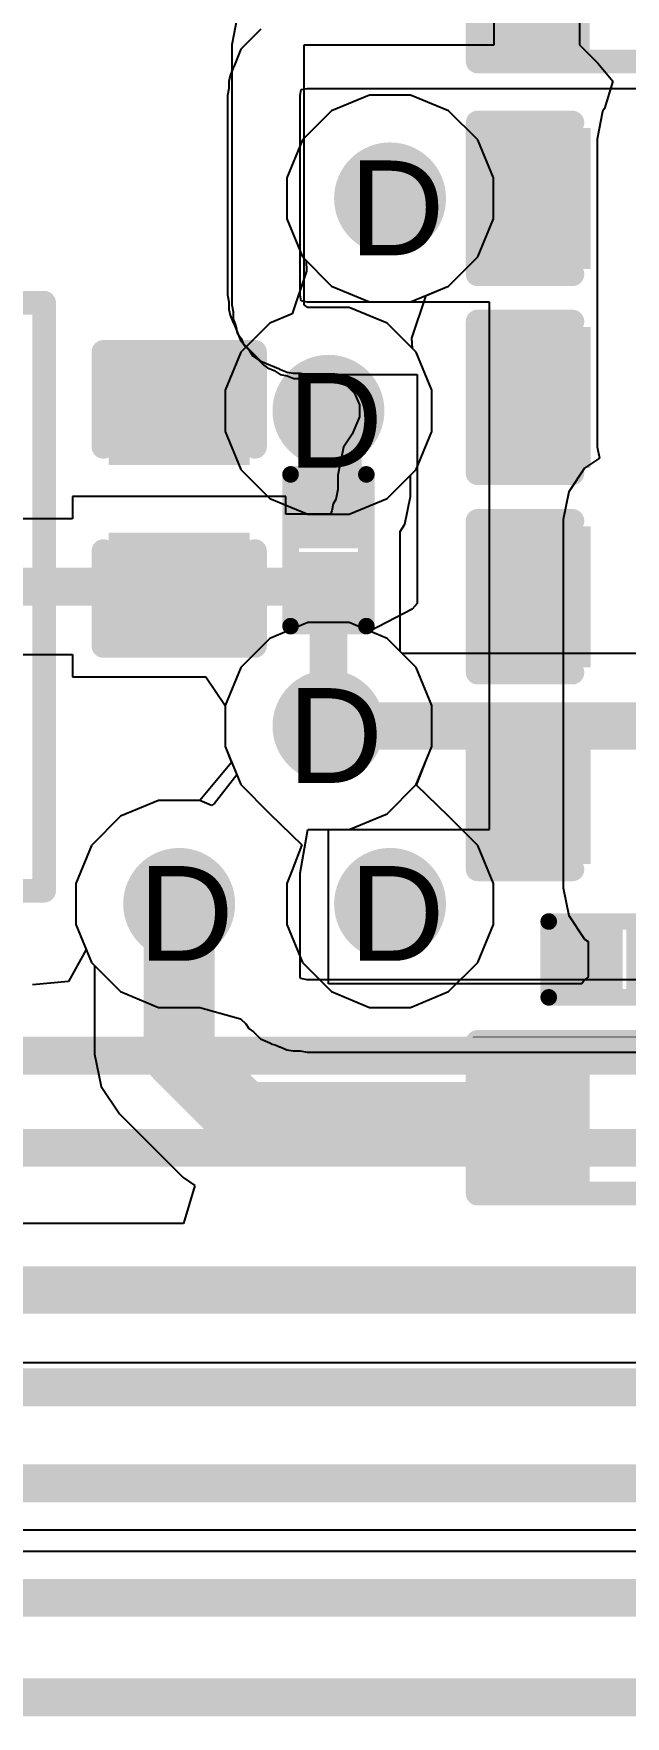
# Model space of a CAD drawing. Header units: inches. Extents: x -11 to 5428, y 0 to 5423.
# Drawn here: x 130.55 to 133.72, y 42.28 to 51.3 of the extents above; entities that cross this region are included whole.
import ezdxf

# ---------------------------------------------------------------- set-up
doc = ezdxf.new("R2010")
doc.units = ezdxf.units.IN
for name, color, linetype in [('Bottom Layer', 5, 'Continuous'), ('Drill Drawing', 1, 'Continuous'), ('GND', 16, 'Continuous'), ('PWR', 76, 'Continuous'), ('Top Layer', 1, 'Continuous'), ('Top Overlay', 2, 'Continuous'), ('Top Paste', 8, 'Continuous'), ('Top Solder', 216, 'Continuous'), ('Via Holes', 16, 'Continuous')]:
    doc.layers.add(name, color=color, linetype=linetype)
doc.styles.add('Arial', font='', dxfattribs={"height": 0.2})
doc.styles.get('Arial').set_extended_font_data('Arial')

# ---------------------------------------------------------------- blocks, each defined once
blk = doc.blocks.new('C___0402_400')
at = {"layer": 'Top Layer'}
for points in [[(-0.6985, -0.3175), (-0.6985, 0.3175), (-0.2413, 0.3175), (-0.2413, -0.3175)], [(0.2413, -0.3175), (0.2413, 0.3175), (0.6985, 0.3175), (0.6985, -0.3175)]]:
    blk.add_hatch(color=1, dxfattribs=at).paths.add_polyline_path(points)
at = {"layer": 'Top Paste'}
for points in [[(-0.6985, -0.3175), (-0.6985, 0.3175), (-0.2413, 0.3175), (-0.2413, -0.3175)], [(0.2413, -0.3175), (0.2413, 0.3175), (0.6985, 0.3175), (0.6985, -0.3175)]]:
    blk.add_hatch(color=8, dxfattribs=at).paths.add_polyline_path(points)
at = {"layer": 'Top Solder'}
for points in [[(-0.7585, -0.3775), (-0.7585, 0.3775), (-0.1813, 0.3775), (-0.1813, -0.3775)], [(0.1813, -0.3775), (0.1813, 0.3775), (0.7585, 0.3775), (0.7585, -0.3775)]]:
    blk.add_hatch(color=216, dxfattribs=at).paths.add_polyline_path(points)
at = {"layer": 'Top Overlay'}
for points in [[(-0.7874, -0.4064, 0.127, 0.127, 0), (-0.7874, 0.4064, 0.127, 0.127, 0)], [(-0.7874, 0.4064, 0.127, 0.127, 0), (-0.2794, 0.4064, 0.127, 0.127, 0)], [(0.2794, 0.4064, 0.127, 0.127, 0), (0.7874, 0.4064, 0.127, 0.127, 0)], [(0.7874, -0.4064, 0.127, 0.127, 0), (0.7874, 0.4064, 0.127, 0.127, 0)], [(-0.7874, -0.4064, 0.127, 0.127, 0), (-0.2794, -0.4064, 0.127, 0.127, 0)], [(0.2794, -0.4064, 0.127, 0.127, 0), (0.7874, -0.4064, 0.127, 0.127, 0)]]:
    blk.add_lwpolyline(points, format="xyseb", dxfattribs=at)
for points in [[(-0.8192, 0.4064, 0.0635, 0.0635, 1), (-0.7557, 0.4064, 0.0635, 0.0635, 1)], [(-0.8192, 0.4064, 0.0635, 0.0635, 1), (-0.7557, 0.4064, 0.0635, 0.0635, 1)], [(-0.3112, 0.4064, 0.0635, 0.0635, 1), (-0.2477, 0.4064, 0.0635, 0.0635, 1)], [(0.2476, 0.4064, 0.0635, 0.0635, 1), (0.3111, 0.4064, 0.0635, 0.0635, 1)], [(0.7556, 0.4064, 0.0635, 0.0635, 1), (0.8191, 0.4064, 0.0635, 0.0635, 1)], [(0.7556, 0.4064, 0.0635, 0.0635, 1), (0.8191, 0.4064, 0.0635, 0.0635, 1)], [(-0.8192, -0.4064, 0.0635, 0.0635, 1), (-0.7557, -0.4064, 0.0635, 0.0635, 1)], [(-0.8192, -0.4064, 0.0635, 0.0635, 1), (-0.7557, -0.4064, 0.0635, 0.0635, 1)], [(-0.3112, -0.4064, 0.0635, 0.0635, 1), (-0.2477, -0.4064, 0.0635, 0.0635, 1)], [(0.2476, -0.4064, 0.0635, 0.0635, 1), (0.3111, -0.4064, 0.0635, 0.0635, 1)], [(0.7556, -0.4064, 0.0635, 0.0635, 1), (0.8191, -0.4064, 0.0635, 0.0635, 1)], [(0.7556, -0.4064, 0.0635, 0.0635, 1), (0.8191, -0.4064, 0.0635, 0.0635, 1)]]:
    blk.add_lwpolyline(points, format="xyseb", close=True, dxfattribs=at)
blk = doc.blocks.new('C___0402_401')
at = {"layer": 'Top Layer'}
for points in [[(-0.6985, -0.3175), (-0.6985, 0.3175), (-0.2413, 0.3175), (-0.2413, -0.3175)], [(0.2413, -0.3175), (0.2413, 0.3175), (0.6985, 0.3175), (0.6985, -0.3175)]]:
    blk.add_hatch(color=1, dxfattribs=at).paths.add_polyline_path(points)
at = {"layer": 'Top Paste'}
for points in [[(-0.6985, -0.3175), (-0.6985, 0.3175), (-0.2413, 0.3175), (-0.2413, -0.3175)], [(0.2413, -0.3175), (0.2413, 0.3175), (0.6985, 0.3175), (0.6985, -0.3175)]]:
    blk.add_hatch(color=8, dxfattribs=at).paths.add_polyline_path(points)
at = {"layer": 'Top Solder'}
for points in [[(-0.7585, -0.3775), (-0.7585, 0.3775), (-0.1813, 0.3775), (-0.1813, -0.3775)], [(0.1813, -0.3775), (0.1813, 0.3775), (0.7585, 0.3775), (0.7585, -0.3775)]]:
    blk.add_hatch(color=216, dxfattribs=at).paths.add_polyline_path(points)
at = {"layer": 'Top Overlay'}
for points in [[(-0.7874, -0.4064, 0.127, 0.127, 0), (-0.7874, 0.4064, 0.127, 0.127, 0)], [(-0.7874, 0.4064, 0.127, 0.127, 0), (-0.2794, 0.4064, 0.127, 0.127, 0)], [(0.2794, 0.4064, 0.127, 0.127, 0), (0.7874, 0.4064, 0.127, 0.127, 0)], [(0.7874, -0.4064, 0.127, 0.127, 0), (0.7874, 0.4064, 0.127, 0.127, 0)], [(-0.7874, -0.4064, 0.127, 0.127, 0), (-0.2794, -0.4064, 0.127, 0.127, 0)], [(0.2794, -0.4064, 0.127, 0.127, 0), (0.7874, -0.4064, 0.127, 0.127, 0)]]:
    blk.add_lwpolyline(points, format="xyseb", dxfattribs=at)
for points in [[(-0.8192, 0.4064, 0.0635, 0.0635, 1), (-0.7557, 0.4064, 0.0635, 0.0635, 1)], [(-0.8192, 0.4064, 0.0635, 0.0635, 1), (-0.7557, 0.4064, 0.0635, 0.0635, 1)], [(-0.3112, 0.4064, 0.0635, 0.0635, 1), (-0.2477, 0.4064, 0.0635, 0.0635, 1)], [(0.2476, 0.4064, 0.0635, 0.0635, 1), (0.3111, 0.4064, 0.0635, 0.0635, 1)], [(0.7556, 0.4064, 0.0635, 0.0635, 1), (0.8191, 0.4064, 0.0635, 0.0635, 1)], [(0.7556, 0.4064, 0.0635, 0.0635, 1), (0.8191, 0.4064, 0.0635, 0.0635, 1)], [(-0.8192, -0.4064, 0.0635, 0.0635, 1), (-0.7557, -0.4064, 0.0635, 0.0635, 1)], [(-0.8192, -0.4064, 0.0635, 0.0635, 1), (-0.7557, -0.4064, 0.0635, 0.0635, 1)], [(-0.3112, -0.4064, 0.0635, 0.0635, 1), (-0.2477, -0.4064, 0.0635, 0.0635, 1)], [(0.2476, -0.4064, 0.0635, 0.0635, 1), (0.3111, -0.4064, 0.0635, 0.0635, 1)], [(0.7556, -0.4064, 0.0635, 0.0635, 1), (0.8191, -0.4064, 0.0635, 0.0635, 1)], [(0.7556, -0.4064, 0.0635, 0.0635, 1), (0.8191, -0.4064, 0.0635, 0.0635, 1)]]:
    blk.add_lwpolyline(points, format="xyseb", close=True, dxfattribs=at)
blk = doc.blocks.new('C___0402_402')
at = {"layer": 'Top Layer'}
for points in [[(-0.6985, -0.3175), (-0.6985, 0.3175), (-0.2413, 0.3175), (-0.2413, -0.3175)], [(0.2413, -0.3175), (0.2413, 0.3175), (0.6985, 0.3175), (0.6985, -0.3175)]]:
    blk.add_hatch(color=1, dxfattribs=at).paths.add_polyline_path(points)
at = {"layer": 'Top Paste'}
for points in [[(-0.6985, -0.3175), (-0.6985, 0.3175), (-0.2413, 0.3175), (-0.2413, -0.3175)], [(0.2413, -0.3175), (0.2413, 0.3175), (0.6985, 0.3175), (0.6985, -0.3175)]]:
    blk.add_hatch(color=8, dxfattribs=at).paths.add_polyline_path(points)
at = {"layer": 'Top Solder'}
for points in [[(-0.7585, -0.3775), (-0.7585, 0.3775), (-0.1813, 0.3775), (-0.1813, -0.3775)], [(0.1813, -0.3775), (0.1813, 0.3775), (0.7585, 0.3775), (0.7585, -0.3775)]]:
    blk.add_hatch(color=216, dxfattribs=at).paths.add_polyline_path(points)
at = {"layer": 'Top Overlay'}
for points in [[(-0.7874, 0.4064, 0.127, 0.127, 0), (-0.2794, 0.4064, 0.127, 0.127, 0)], [(-0.7874, -0.4064, 0.127, 0.127, 0), (-0.7874, 0.4064, 0.127, 0.127, 0)], [(0.2794, 0.4064, 0.127, 0.127, 0), (0.7874, 0.4064, 0.127, 0.127, 0)], [(0.7874, -0.4064, 0.127, 0.127, 0), (0.7874, 0.4064, 0.127, 0.127, 0)], [(-0.7874, -0.4064, 0.127, 0.127, 0), (-0.2794, -0.4064, 0.127, 0.127, 0)], [(0.2794, -0.4064, 0.127, 0.127, 0), (0.7874, -0.4064, 0.127, 0.127, 0)]]:
    blk.add_lwpolyline(points, format="xyseb", dxfattribs=at)
for points in [[(-0.8192, 0.4064, 0.0635, 0.0635, 1), (-0.7557, 0.4064, 0.0635, 0.0635, 1)], [(-0.8192, 0.4064, 0.0635, 0.0635, 1), (-0.7557, 0.4064, 0.0635, 0.0635, 1)], [(-0.3112, 0.4064, 0.0635, 0.0635, 1), (-0.2477, 0.4064, 0.0635, 0.0635, 1)], [(0.2476, 0.4064, 0.0635, 0.0635, 1), (0.3111, 0.4064, 0.0635, 0.0635, 1)], [(0.7556, 0.4064, 0.0635, 0.0635, 1), (0.8191, 0.4064, 0.0635, 0.0635, 1)], [(0.7556, 0.4064, 0.0635, 0.0635, 1), (0.8191, 0.4064, 0.0635, 0.0635, 1)], [(-0.8192, -0.4064, 0.0635, 0.0635, 1), (-0.7557, -0.4064, 0.0635, 0.0635, 1)], [(-0.8192, -0.4064, 0.0635, 0.0635, 1), (-0.7557, -0.4064, 0.0635, 0.0635, 1)], [(-0.3112, -0.4064, 0.0635, 0.0635, 1), (-0.2477, -0.4064, 0.0635, 0.0635, 1)], [(0.2476, -0.4064, 0.0635, 0.0635, 1), (0.3111, -0.4064, 0.0635, 0.0635, 1)], [(0.7556, -0.4064, 0.0635, 0.0635, 1), (0.8191, -0.4064, 0.0635, 0.0635, 1)], [(0.7556, -0.4064, 0.0635, 0.0635, 1), (0.8191, -0.4064, 0.0635, 0.0635, 1)]]:
    blk.add_lwpolyline(points, format="xyseb", close=True, dxfattribs=at)
blk = doc.blocks.new('C___0402_403')
at = {"layer": 'Top Layer'}
for points in [[(-0.6985, -0.3175), (-0.6985, 0.3175), (-0.2413, 0.3175), (-0.2413, -0.3175)], [(0.2413, -0.3175), (0.2413, 0.3175), (0.6985, 0.3175), (0.6985, -0.3175)]]:
    blk.add_hatch(color=1, dxfattribs=at).paths.add_polyline_path(points)
at = {"layer": 'Top Paste'}
for points in [[(-0.6985, -0.3175), (-0.6985, 0.3175), (-0.2413, 0.3175), (-0.2413, -0.3175)], [(0.2413, -0.3175), (0.2413, 0.3175), (0.6985, 0.3175), (0.6985, -0.3175)]]:
    blk.add_hatch(color=8, dxfattribs=at).paths.add_polyline_path(points)
at = {"layer": 'Top Solder'}
for points in [[(-0.7585, -0.3775), (-0.7585, 0.3775), (-0.1813, 0.3775), (-0.1813, -0.3775)], [(0.1813, -0.3775), (0.1813, 0.3775), (0.7585, 0.3775), (0.7585, -0.3775)]]:
    blk.add_hatch(color=216, dxfattribs=at).paths.add_polyline_path(points)
at = {"layer": 'Top Overlay'}
for points in [[(-0.7874, 0.4064, 0.127, 0.127, 0), (-0.2794, 0.4064, 0.127, 0.127, 0)], [(-0.7874, -0.4064, 0.127, 0.127, 0), (-0.7874, 0.4064, 0.127, 0.127, 0)], [(0.2794, 0.4064, 0.127, 0.127, 0), (0.7874, 0.4064, 0.127, 0.127, 0)], [(0.7874, -0.4064, 0.127, 0.127, 0), (0.7874, 0.4064, 0.127, 0.127, 0)], [(-0.7874, -0.4064, 0.127, 0.127, 0), (-0.2794, -0.4064, 0.127, 0.127, 0)], [(0.2794, -0.4064, 0.127, 0.127, 0), (0.7874, -0.4064, 0.127, 0.127, 0)]]:
    blk.add_lwpolyline(points, format="xyseb", dxfattribs=at)
for points in [[(-0.8192, 0.4064, 0.0635, 0.0635, 1), (-0.7557, 0.4064, 0.0635, 0.0635, 1)], [(-0.8192, 0.4064, 0.0635, 0.0635, 1), (-0.7557, 0.4064, 0.0635, 0.0635, 1)], [(-0.3112, 0.4064, 0.0635, 0.0635, 1), (-0.2477, 0.4064, 0.0635, 0.0635, 1)], [(0.2476, 0.4064, 0.0635, 0.0635, 1), (0.3111, 0.4064, 0.0635, 0.0635, 1)], [(0.7556, 0.4064, 0.0635, 0.0635, 1), (0.8191, 0.4064, 0.0635, 0.0635, 1)], [(0.7556, 0.4064, 0.0635, 0.0635, 1), (0.8191, 0.4064, 0.0635, 0.0635, 1)], [(-0.8192, -0.4064, 0.0635, 0.0635, 1), (-0.7557, -0.4064, 0.0635, 0.0635, 1)], [(-0.8192, -0.4064, 0.0635, 0.0635, 1), (-0.7557, -0.4064, 0.0635, 0.0635, 1)], [(-0.3112, -0.4064, 0.0635, 0.0635, 1), (-0.2477, -0.4064, 0.0635, 0.0635, 1)], [(0.2476, -0.4064, 0.0635, 0.0635, 1), (0.3111, -0.4064, 0.0635, 0.0635, 1)], [(0.7556, -0.4064, 0.0635, 0.0635, 1), (0.8191, -0.4064, 0.0635, 0.0635, 1)], [(0.7556, -0.4064, 0.0635, 0.0635, 1), (0.8191, -0.4064, 0.0635, 0.0635, 1)]]:
    blk.add_lwpolyline(points, format="xyseb", close=True, dxfattribs=at)
blk = doc.blocks.new('C___0402_404')
at = {"layer": 'Top Layer'}
for points in [[(-0.6985, -0.3175), (-0.6985, 0.3175), (-0.2413, 0.3175), (-0.2413, -0.3175)], [(0.2413, -0.3175), (0.2413, 0.3175), (0.6985, 0.3175), (0.6985, -0.3175)]]:
    blk.add_hatch(color=1, dxfattribs=at).paths.add_polyline_path(points)
at = {"layer": 'Top Paste'}
for points in [[(-0.6985, -0.3175), (-0.6985, 0.3175), (-0.2413, 0.3175), (-0.2413, -0.3175)], [(0.2413, -0.3175), (0.2413, 0.3175), (0.6985, 0.3175), (0.6985, -0.3175)]]:
    blk.add_hatch(color=8, dxfattribs=at).paths.add_polyline_path(points)
at = {"layer": 'Top Solder'}
for points in [[(-0.7585, -0.3775), (-0.7585, 0.3775), (-0.1813, 0.3775), (-0.1813, -0.3775)], [(0.1813, -0.3775), (0.1813, 0.3775), (0.7585, 0.3775), (0.7585, -0.3775)]]:
    blk.add_hatch(color=216, dxfattribs=at).paths.add_polyline_path(points)
at = {"layer": 'Top Overlay'}
for points in [[(-0.7874, -0.4064, 0.127, 0.127, 0), (-0.7874, 0.4064, 0.127, 0.127, 0)], [(-0.2794, 0.4064, 0.127, 0.127, 0), (-0.7874, 0.4064, 0.127, 0.127, 0)], [(0.7874, 0.4064, 0.127, 0.127, 0), (0.2794, 0.4064, 0.127, 0.127, 0)], [(0.7874, -0.4064, 0.127, 0.127, 0), (0.7874, 0.4064, 0.127, 0.127, 0)], [(-0.2794, -0.4064, 0.127, 0.127, 0), (-0.7874, -0.4064, 0.127, 0.127, 0)], [(0.7874, -0.4064, 0.127, 0.127, 0), (0.2794, -0.4064, 0.127, 0.127, 0)]]:
    blk.add_lwpolyline(points, format="xyseb", dxfattribs=at)
for points in [[(-0.8192, 0.4064, 0.0635, 0.0635, 1), (-0.7557, 0.4064, 0.0635, 0.0635, 1)], [(-0.8192, 0.4064, 0.0635, 0.0635, 1), (-0.7557, 0.4064, 0.0635, 0.0635, 1)], [(-0.3112, 0.4064, 0.0635, 0.0635, 1), (-0.2477, 0.4064, 0.0635, 0.0635, 1)], [(0.2476, 0.4064, 0.0635, 0.0635, 1), (0.3111, 0.4064, 0.0635, 0.0635, 1)], [(0.7556, 0.4064, 0.0635, 0.0635, 1), (0.8191, 0.4064, 0.0635, 0.0635, 1)], [(0.7556, 0.4064, 0.0635, 0.0635, 1), (0.8191, 0.4064, 0.0635, 0.0635, 1)], [(-0.8192, -0.4064, 0.0635, 0.0635, 1), (-0.7557, -0.4064, 0.0635, 0.0635, 1)], [(-0.8192, -0.4064, 0.0635, 0.0635, 1), (-0.7557, -0.4064, 0.0635, 0.0635, 1)], [(-0.3112, -0.4064, 0.0635, 0.0635, 1), (-0.2477, -0.4064, 0.0635, 0.0635, 1)], [(0.2476, -0.4064, 0.0635, 0.0635, 1), (0.3111, -0.4064, 0.0635, 0.0635, 1)], [(0.7556, -0.4064, 0.0635, 0.0635, 1), (0.8191, -0.4064, 0.0635, 0.0635, 1)], [(0.7556, -0.4064, 0.0635, 0.0635, 1), (0.8191, -0.4064, 0.0635, 0.0635, 1)]]:
    blk.add_lwpolyline(points, format="xyseb", close=True, dxfattribs=at)
blk = doc.blocks.new('DFN_2_0_3_0_6__411')
at = {"layer": 'Top Layer'}
for points in [[(-0.33, -0.13), (-0.33, 0.13), (-0.06, 0.13), (-0.06, -0.13)], [(0.06, -0.13), (0.06, 0.13), (0.33, 0.13), (0.33, -0.13)]]:
    blk.add_hatch(color=1, dxfattribs=at).paths.add_polyline_path(points)
at = {"layer": 'Top Paste'}
for points in [[(-0.33, -0.13), (-0.33, 0.13), (-0.06, 0.13), (-0.06, -0.13)], [(0.06, -0.13), (0.06, 0.13), (0.33, 0.13), (0.33, -0.13)]]:
    blk.add_hatch(color=8, dxfattribs=at).paths.add_polyline_path(points)
at = {"layer": 'Top Solder'}
for points in [[(-0.38, -0.18), (-0.38, 0.18), (-0.01, 0.18), (-0.01, -0.18)], [(0.01, -0.18), (0.01, 0.18), (0.38, 0.18), (0.38, -0.18)]]:
    blk.add_hatch(color=216, dxfattribs=at).paths.add_polyline_path(points)
at = {"layer": 'Top Overlay'}
for points in [[(-0.4064, 0.2032, 0.0889, 0.0889, 0), (0.4064, 0.2032, 0.0889, 0.0889, 0)], [(-0.4064, -0.2032, 0.0889, 0.0889, 0), (-0.4064, 0.2032, 0.0889, 0.0889, 0)], [(0.4064, -0.2032, 0.0889, 0.0889, 0), (0.4064, 0.2032, 0.0889, 0.0889, 0)], [(-0.4064, -0.2032, 0.0889, 0.0889, 0), (0.4064, -0.2032, 0.0889, 0.0889, 0)]]:
    blk.add_lwpolyline(points, format="xyseb", dxfattribs=at)
for points in [[(-0.4286, 0.2032, 0.0445, 0.0445, 1), (-0.3842, 0.2032, 0.0445, 0.0445, 1)], [(-0.4286, 0.2032, 0.0445, 0.0445, 1), (-0.3842, 0.2032, 0.0445, 0.0445, 1)], [(0.3842, 0.2032, 0.0445, 0.0445, 1), (0.4286, 0.2032, 0.0445, 0.0445, 1)], [(0.3842, 0.2032, 0.0445, 0.0445, 1), (0.4286, 0.2032, 0.0445, 0.0445, 1)], [(-0.4286, -0.2032, 0.0445, 0.0445, 1), (-0.3842, -0.2032, 0.0445, 0.0445, 1)], [(-0.4286, -0.2032, 0.0445, 0.0445, 1), (-0.3842, -0.2032, 0.0445, 0.0445, 1)], [(0.3842, -0.2032, 0.0445, 0.0445, 1), (0.4286, -0.2032, 0.0445, 0.0445, 1)], [(0.3842, -0.2032, 0.0445, 0.0445, 1), (0.4286, -0.2032, 0.0445, 0.0445, 1)]]:
    blk.add_lwpolyline(points, format="xyseb", close=True, dxfattribs=at)
blk = doc.blocks.new('DFN_2_0_3_0_6__413')
at = {"layer": 'Top Layer'}
for points in [[(-0.33, -0.13), (-0.33, 0.13), (-0.06, 0.13), (-0.06, -0.13)], [(0.06, -0.13), (0.06, 0.13), (0.33, 0.13), (0.33, -0.13)]]:
    blk.add_hatch(color=1, dxfattribs=at).paths.add_polyline_path(points)
at = {"layer": 'Top Paste'}
for points in [[(-0.33, -0.13), (-0.33, 0.13), (-0.06, 0.13), (-0.06, -0.13)], [(0.06, -0.13), (0.06, 0.13), (0.33, 0.13), (0.33, -0.13)]]:
    blk.add_hatch(color=8, dxfattribs=at).paths.add_polyline_path(points)
at = {"layer": 'Top Solder'}
for points in [[(-0.38, -0.18), (-0.38, 0.18), (-0.01, 0.18), (-0.01, -0.18)], [(0.01, -0.18), (0.01, 0.18), (0.38, 0.18), (0.38, -0.18)]]:
    blk.add_hatch(color=216, dxfattribs=at).paths.add_polyline_path(points)
at = {"layer": 'Top Overlay'}
for points in [[(-0.4064, -0.2032, 0.0889, 0.0889, 0), (-0.4064, 0.2032, 0.0889, 0.0889, 0)], [(0.4064, 0.2032, 0.0889, 0.0889, 0), (-0.4064, 0.2032, 0.0889, 0.0889, 0)], [(0.4064, -0.2032, 0.0889, 0.0889, 0), (0.4064, 0.2032, 0.0889, 0.0889, 0)], [(0.4064, -0.2032, 0.0889, 0.0889, 0), (-0.4064, -0.2032, 0.0889, 0.0889, 0)]]:
    blk.add_lwpolyline(points, format="xyseb", dxfattribs=at)
for points in [[(-0.4286, 0.2032, 0.0445, 0.0445, 1), (-0.3842, 0.2032, 0.0445, 0.0445, 1)], [(-0.4286, 0.2032, 0.0445, 0.0445, 1), (-0.3842, 0.2032, 0.0445, 0.0445, 1)], [(0.3842, 0.2032, 0.0445, 0.0445, 1), (0.4286, 0.2032, 0.0445, 0.0445, 1)], [(0.3842, 0.2032, 0.0445, 0.0445, 1), (0.4286, 0.2032, 0.0445, 0.0445, 1)], [(-0.4286, -0.2032, 0.0445, 0.0445, 1), (-0.3842, -0.2032, 0.0445, 0.0445, 1)], [(-0.4286, -0.2032, 0.0445, 0.0445, 1), (-0.3842, -0.2032, 0.0445, 0.0445, 1)], [(0.3842, -0.2032, 0.0445, 0.0445, 1), (0.4286, -0.2032, 0.0445, 0.0445, 1)], [(0.3842, -0.2032, 0.0445, 0.0445, 1), (0.4286, -0.2032, 0.0445, 0.0445, 1)]]:
    blk.add_lwpolyline(points, format="xyseb", close=True, dxfattribs=at)
blk = doc.blocks.new('R___0402_418')
at = {"layer": 'Top Layer'}
for points in [[(-0.6985, -0.3175), (-0.6985, 0.3175), (-0.2413, 0.3175), (-0.2413, -0.3175)], [(0.2413, -0.3175), (0.2413, 0.3175), (0.6985, 0.3175), (0.6985, -0.3175)]]:
    blk.add_hatch(color=1, dxfattribs=at).paths.add_polyline_path(points)
at = {"layer": 'Top Paste'}
for points in [[(-0.6985, -0.3175), (-0.6985, 0.3175), (-0.2413, 0.3175), (-0.2413, -0.3175)], [(0.2413, -0.3175), (0.2413, 0.3175), (0.6985, 0.3175), (0.6985, -0.3175)]]:
    blk.add_hatch(color=8, dxfattribs=at).paths.add_polyline_path(points)
at = {"layer": 'Top Solder'}
for points in [[(-0.7535, -0.3725), (-0.7535, 0.3725), (-0.1863, 0.3725), (-0.1863, -0.3725)], [(0.1863, -0.3725), (0.1863, 0.3725), (0.7535, 0.3725), (0.7535, -0.3725)]]:
    blk.add_hatch(color=216, dxfattribs=at).paths.add_polyline_path(points)
at = {"layer": 'Top Overlay'}
for points in [[(-0.7874, 0.4064, 0.127, 0.127, 0), (-0.7874, -0.4064, 0.127, 0.127, 0)], [(0.7874, 0.4064, 0.127, 0.127, 0), (-0.7874, 0.4064, 0.127, 0.127, 0)], [(0.7874, 0.4064, 0.127, 0.127, 0), (0.7874, -0.4064, 0.127, 0.127, 0)], [(0.7874, -0.4064, 0.127, 0.127, 0), (-0.7874, -0.4064, 0.127, 0.127, 0)], [(0.8128, -0.4318, 0.00323, 0.00323, 0), (-0.8128, -0.4318, 0.00323, 0.00323, 0)]]:
    blk.add_lwpolyline(points, format="xyseb", dxfattribs=at)
for points in [[(-0.8191, 0.4064, 0.0635, 0.0635, 1), (-0.7556, 0.4064, 0.0635, 0.0635, 1)], [(-0.8191, 0.4064, 0.0635, 0.0635, 1), (-0.7556, 0.4064, 0.0635, 0.0635, 1)], [(0.7557, 0.4064, 0.0635, 0.0635, 1), (0.8192, 0.4064, 0.0635, 0.0635, 1)], [(0.7557, 0.4064, 0.0635, 0.0635, 1), (0.8192, 0.4064, 0.0635, 0.0635, 1)], [(-0.8191, -0.4064, 0.0635, 0.0635, 1), (-0.7556, -0.4064, 0.0635, 0.0635, 1)], [(-0.8191, -0.4064, 0.0635, 0.0635, 1), (-0.7556, -0.4064, 0.0635, 0.0635, 1)], [(0.7557, -0.4064, 0.0635, 0.0635, 1), (0.8192, -0.4064, 0.0635, 0.0635, 1)], [(0.7557, -0.4064, 0.0635, 0.0635, 1), (0.8192, -0.4064, 0.0635, 0.0635, 1)], [(-0.8136, -0.4318, 0.00161, 0.00161, 1), (-0.812, -0.4318, 0.00161, 0.00161, 1)], [(0.812, -0.4318, 0.00161, 0.00161, 1), (0.8136, -0.4318, 0.00161, 0.00161, 1)]]:
    blk.add_lwpolyline(points, format="xyseb", close=True, dxfattribs=at)
blk = doc.blocks.new('R___0402_423')
at = {"layer": 'Top Layer'}
for points in [[(-0.6985, -0.3175), (-0.6985, 0.3175), (-0.2413, 0.3175), (-0.2413, -0.3175)], [(0.2413, -0.3175), (0.2413, 0.3175), (0.6985, 0.3175), (0.6985, -0.3175)]]:
    blk.add_hatch(color=1, dxfattribs=at).paths.add_polyline_path(points)
at = {"layer": 'Top Paste'}
for points in [[(-0.6985, -0.3175), (-0.6985, 0.3175), (-0.2413, 0.3175), (-0.2413, -0.3175)], [(0.2413, -0.3175), (0.2413, 0.3175), (0.6985, 0.3175), (0.6985, -0.3175)]]:
    blk.add_hatch(color=8, dxfattribs=at).paths.add_polyline_path(points)
at = {"layer": 'Top Solder'}
for points in [[(-0.7535, -0.3725), (-0.7535, 0.3725), (-0.1863, 0.3725), (-0.1863, -0.3725)], [(0.1863, -0.3725), (0.1863, 0.3725), (0.7535, 0.3725), (0.7535, -0.3725)]]:
    blk.add_hatch(color=216, dxfattribs=at).paths.add_polyline_path(points)
at = {"layer": 'Top Overlay'}
for points in [[(-0.7874, 0.4064, 0.127, 0.127, 0), (-0.7874, -0.4064, 0.127, 0.127, 0)], [(0.7874, 0.4064, 0.127, 0.127, 0), (-0.7874, 0.4064, 0.127, 0.127, 0)], [(0.7874, 0.4064, 0.127, 0.127, 0), (0.7874, -0.4064, 0.127, 0.127, 0)], [(0.7874, -0.4064, 0.127, 0.127, 0), (-0.7874, -0.4064, 0.127, 0.127, 0)], [(0.8128, -0.4318, 0.00323, 0.00323, 0), (-0.8128, -0.4318, 0.00323, 0.00323, 0)]]:
    blk.add_lwpolyline(points, format="xyseb", dxfattribs=at)
for points in [[(-0.8191, 0.4064, 0.0635, 0.0635, 1), (-0.7556, 0.4064, 0.0635, 0.0635, 1)], [(-0.8191, 0.4064, 0.0635, 0.0635, 1), (-0.7556, 0.4064, 0.0635, 0.0635, 1)], [(0.7557, 0.4064, 0.0635, 0.0635, 1), (0.8192, 0.4064, 0.0635, 0.0635, 1)], [(0.7557, 0.4064, 0.0635, 0.0635, 1), (0.8192, 0.4064, 0.0635, 0.0635, 1)], [(-0.8191, -0.4064, 0.0635, 0.0635, 1), (-0.7556, -0.4064, 0.0635, 0.0635, 1)], [(-0.8191, -0.4064, 0.0635, 0.0635, 1), (-0.7556, -0.4064, 0.0635, 0.0635, 1)], [(0.7557, -0.4064, 0.0635, 0.0635, 1), (0.8192, -0.4064, 0.0635, 0.0635, 1)], [(0.7557, -0.4064, 0.0635, 0.0635, 1), (0.8192, -0.4064, 0.0635, 0.0635, 1)], [(-0.8136, -0.4318, 0.00161, 0.00161, 1), (-0.812, -0.4318, 0.00161, 0.00161, 1)], [(0.812, -0.4318, 0.00161, 0.00161, 1), (0.8136, -0.4318, 0.00161, 0.00161, 1)]]:
    blk.add_lwpolyline(points, format="xyseb", close=True, dxfattribs=at)
blk = doc.blocks.new('B3U_1000P_512')
at = {"layer": 'Top Layer'}
for points in [[(-2.11, 0.86), (-1.29, 0.86), (-1.29, -0.86), (-2.11, -0.86)], [(1.29, 0.86), (2.11, 0.86), (2.11, -0.86), (1.29, -0.86)]]:
    blk.add_hatch(color=1, dxfattribs=at).paths.add_polyline_path(points)
at = {"layer": 'Top Paste'}
for points in [[(-2.11, 0.86), (-1.29, 0.86), (-1.29, -0.86), (-2.11, -0.86)], [(1.29, 0.86), (2.11, 0.86), (2.11, -0.86), (1.29, -0.86)]]:
    blk.add_hatch(color=8, dxfattribs=at).paths.add_polyline_path(points)
at = {"layer": 'Top Solder'}
for points in [[(-2.2116, 0.9616), (-1.1884, 0.9616), (-1.1884, -0.9616), (-2.2116, -0.9616)], [(1.1884, 0.9616), (2.2116, 0.9616), (2.2116, -0.9616), (1.1884, -0.9616)]]:
    blk.add_hatch(color=216, dxfattribs=at).paths.add_polyline_path(points)
at = {"layer": 'Top Overlay'}
for points in [[(-1.5748, 1.2954, 0.127, 0.127, 0), (1.5748, 1.2954, 0.127, 0.127, 0)], [(-1.5748, 1.2954, 0.127, 0.127, 0), (-1.5748, 1.016, 0.127, 0.127, 0)], [(1.5748, 1.2954, 0.127, 0.127, 0), (1.5748, 1.016, 0.127, 0.127, 0)], [(-1.5748, -1.016, 0.127, 0.127, 0), (-1.5748, -1.2954, 0.127, 0.127, 0)], [(1.5748, -1.016, 0.127, 0.127, 0), (1.5748, -1.2954, 0.127, 0.127, 0)], [(-1.5748, -1.2954, 0.127, 0.127, 0), (1.5748, -1.2954, 0.127, 0.127, 0)]]:
    blk.add_lwpolyline(points, format="xyseb", dxfattribs=at)
for points in [[(-1.6065, 1.2954, 0.0635, 0.0635, 1), (-1.543, 1.2954, 0.0635, 0.0635, 1)], [(-1.6065, 1.2954, 0.0635, 0.0635, 1), (-1.543, 1.2954, 0.0635, 0.0635, 1)], [(1.5431, 1.2954, 0.0635, 0.0635, 1), (1.6066, 1.2954, 0.0635, 0.0635, 1)], [(1.5431, 1.2954, 0.0635, 0.0635, 1), (1.6066, 1.2954, 0.0635, 0.0635, 1)], [(-1.6065, 1.016, 0.0635, 0.0635, 1), (-1.543, 1.016, 0.0635, 0.0635, 1)], [(1.5431, 1.016, 0.0635, 0.0635, 1), (1.6066, 1.016, 0.0635, 0.0635, 1)], [(0.6411, 0, 0.254, 0.254, 1), (-0.6411, 0, 0.254, 0.254, 1)], [(-0.7046, 0, 0.127, 0.127, 1), (-0.5776, 0, 0.127, 0.127, 1)], [(0.5776, 0, 0.127, 0.127, 1), (0.7046, 0, 0.127, 0.127, 1)], [(-1.6065, -1.016, 0.0635, 0.0635, 1), (-1.543, -1.016, 0.0635, 0.0635, 1)], [(1.5431, -1.016, 0.0635, 0.0635, 1), (1.6066, -1.016, 0.0635, 0.0635, 1)], [(-1.6065, -1.2954, 0.0635, 0.0635, 1), (-1.543, -1.2954, 0.0635, 0.0635, 1)], [(-1.6065, -1.2954, 0.0635, 0.0635, 1), (-1.543, -1.2954, 0.0635, 0.0635, 1)], [(1.5431, -1.2954, 0.0635, 0.0635, 1), (1.6066, -1.2954, 0.0635, 0.0635, 1)], [(1.5431, -1.2954, 0.0635, 0.0635, 1), (1.6066, -1.2954, 0.0635, 0.0635, 1)]]:
    blk.add_lwpolyline(points, format="xyseb", close=True, dxfattribs=at)

msp = doc.modelspace()

# ---------------------------------------------------------------- hatches: boundary and pattern name
at = {"layer": 'Bottom Layer'}
h = msp.add_hatch(color=5, dxfattribs=at)
edge = h.paths.add_edge_path()
edge.add_arc((132.461, 50.4138), 0.3, 0, 360)
h = msp.add_hatch(color=5, dxfattribs=at)
edge = h.paths.add_edge_path()
edge.add_arc((132.1308, 49.276), 0.3, 0, 360)
h = msp.add_hatch(color=5, dxfattribs=at)
edge = h.paths.add_edge_path()
edge.add_arc((132.1308, 47.5875), 0.3, 0, 360)
h = msp.add_hatch(color=5, dxfattribs=at)
edge = h.paths.add_edge_path()
edge.add_arc((131.3306, 46.6344), 0.3, 0, 360)
h = msp.add_hatch(color=5, dxfattribs=at)
edge = h.paths.add_edge_path()
edge.add_arc((132.461, 46.6344), 0.3, 0, 360)
at = {"layer": 'GND'}
h = msp.add_hatch(color=16, dxfattribs=at)
edge = h.paths.add_edge_path()
edge.add_arc((132.461, 50.4138), 0.3, 0, 360)
h = msp.add_hatch(color=16, dxfattribs=at)
edge = h.paths.add_edge_path()
edge.add_arc((132.1308, 49.276), 0.3, 0, 360)
h = msp.add_hatch(color=16, dxfattribs=at)
edge = h.paths.add_edge_path()
edge.add_arc((132.1308, 47.5875), 0.3, 0, 360)
h = msp.add_hatch(color=16, dxfattribs=at)
edge = h.paths.add_edge_path()
edge.add_arc((131.3306, 46.6344), 0.3, 0, 360)
h = msp.add_hatch(color=16, dxfattribs=at)
edge = h.paths.add_edge_path()
edge.add_arc((132.461, 46.6344), 0.3, 0, 360)
at = {"layer": 'PWR'}
h = msp.add_hatch(color=76, dxfattribs=at)
edge = h.paths.add_edge_path()
edge.add_arc((132.461, 50.4138), 0.3, 0, 360)
h = msp.add_hatch(color=76, dxfattribs=at)
edge = h.paths.add_edge_path()
edge.add_arc((132.1308, 49.276), 0.3, 0, 360)
h = msp.add_hatch(color=76, dxfattribs=at)
edge = h.paths.add_edge_path()
edge.add_arc((132.1308, 47.5875), 0.3, 0, 360)
h = msp.add_hatch(color=76, dxfattribs=at)
edge = h.paths.add_edge_path()
edge.add_arc((131.3306, 46.6344), 0.3, 0, 360)
h = msp.add_hatch(color=76, dxfattribs=at)
edge = h.paths.add_edge_path()
edge.add_arc((132.461, 46.6344), 0.3, 0, 360)
at = {"layer": 'Top Layer'}
h = msp.add_hatch(color=1, dxfattribs=at)
edge = h.paths.add_edge_path()
edge.add_arc((132.461, 50.4138), 0.3, 0, 360)
h = msp.add_hatch(color=1, dxfattribs=at)
edge = h.paths.add_edge_path()
edge.add_arc((132.1308, 49.276), 0.3, 0, 360)
h = msp.add_hatch(color=1, dxfattribs=at)
edge = h.paths.add_edge_path()
edge.add_arc((132.1308, 47.5875), 0.3, 0, 360)
h = msp.add_hatch(color=1, dxfattribs=at)
edge = h.paths.add_edge_path()
edge.add_arc((131.3306, 46.6344), 0.3, 0, 360)
h = msp.add_hatch(color=1, dxfattribs=at)
edge = h.paths.add_edge_path()
edge.add_arc((132.461, 46.6344), 0.3, 0, 360)
at = {"layer": 'Via Holes'}
h = msp.add_hatch(color=7, dxfattribs=at)
edge = h.paths.add_edge_path()
edge.add_arc((132.461, 50.4138), 0.15, 0, 360)
h = msp.add_hatch(color=7, dxfattribs=at)
edge = h.paths.add_edge_path()
edge.add_arc((132.1308, 49.276), 0.15, 0, 360)
h = msp.add_hatch(color=7, dxfattribs=at)
edge = h.paths.add_edge_path()
edge.add_arc((132.1308, 47.5875), 0.15, 0, 360)
h = msp.add_hatch(color=7, dxfattribs=at)
edge = h.paths.add_edge_path()
edge.add_arc((131.3306, 46.6344), 0.15, 0, 360)
h = msp.add_hatch(color=7, dxfattribs=at)
edge = h.paths.add_edge_path()
edge.add_arc((132.461, 46.6344), 0.15, 0, 360)

# ---------------------------------------------------------------- linework, layer by layer
at = {"layer": 'Bottom Layer'}
for p, q in [((132.3508, 50.9678), (132.1472, 50.8835)), ((132.5712, 50.9678), (132.3508, 50.9678)), ((132.7748, 50.8835), (132.5712, 50.9678)), ((132.1472, 50.8835), (131.9914, 50.7276)), ((132.9307, 50.7276), (132.7748, 50.8835)), ((131.9914, 50.7276), (131.907, 50.524)), ((133.015, 50.524), (132.9307, 50.7276)), ((131.907, 50.524), (131.907, 50.3036)), ((133.015, 50.3036), (133.015, 50.524)), ((131.907, 50.3036), (131.9914, 50.1)), ((132.9307, 50.1), (133.015, 50.3036)), ((131.9914, 50.1), (132.1472, 49.9442)), ((132.7748, 49.9442), (132.9307, 50.1)), ((132.1472, 49.9442), (132.3508, 49.8598)), ((132.5712, 49.8598), (132.7748, 49.9442)), ((132.3508, 49.8598), (132.5712, 49.8598)), ((132.0206, 48.1415), (131.817, 48.0571)), ((132.241, 48.1415), (132.0206, 48.1415)), ((132.4446, 48.0571), (132.241, 48.1415)), ((131.817, 48.0571), (131.6612, 47.9013)), ((132.5258, 47.9759), (132.4446, 48.0571)), ((137.7397, 47.9759), (132.5258, 47.9759)), ((131.6612, 47.9013), (131.5768, 47.6977)), ((131.5768, 47.6977), (131.5768, 47.4773)), ((131.5768, 47.4773), (131.6394, 47.3261)), ((131.6394, 47.3261), (131.5195, 47.1731)), ((131.2204, 47.1884), (131.0168, 47.1041)), ((131.4408, 47.1884), (131.2204, 47.1884)), ((131.5041, 47.1622), (131.4408, 47.1884)), ((131.5195, 47.1731), (131.5041, 47.1622)), ((131.0168, 47.1041), (130.861, 46.9482)), ((130.861, 46.9482), (130.7766, 46.7446)), ((130.7766, 46.7446), (130.7766, 46.5242)), ((130.7766, 46.5242), (130.832, 46.3904)), ((130.832, 46.3904), (130.7369, 46.2182)), ((130.7369, 46.2182), (130.5448, 46.2002)), ((128.4697, 44.1776), (138.2418, 44.1776)), ((139.7452, 43.28), (128.0428, 43.28))]:
    msp.add_line(p, q, dxfattribs=at)
for points in [[(132.1308, 47.5875, 0.254, 0.254, 0), (137.9006, 47.5875, 0.254, 0.254, 0)], [(130.4107, 45.8216, 0.2032, 0.2032, 0), (137.5744, 45.8216, 0.2032, 0.2032, 0)], [(129.473, 45.3279, 0.2032, 0.2032, 0), (137.7771, 45.3279, 0.2032, 0.2032, 0)], [(128.4697, 44.5661, 0.254, 0.254, 0), (138.2418, 44.5661, 0.254, 0.254, 0)], [(127.8926, 42.9175, 0.2032, 0.2032, 0), (159.7199, 42.9175, 0.2032, 0.2032, 0)], [(127.6386, 42.3841, 0.2032, 0.2032, 0), (160.0405, 42.3841, 0.2032, 0.2032, 0)]]:
    msp.add_lwpolyline(points, format="xyseb", dxfattribs=at)
msp.add_lwpolyline([(132.0673, 47.5875, 0.127, 0.127, 1), (132.1943, 47.5875, 0.127, 0.127, 1)], format="xyseb", close=True, dxfattribs=at)
at = {"layer": 'GND'}
for p, q in [((131.7689, 51.3199), (131.6618, 51.2127)), ((131.6618, 51.2127), (131.6227, 51.1184)), ((131.6618, 51.2127), (131.6618, 51.2127)), ((131.6195, 51.1136), (131.6184, 51.108)), ((131.6227, 51.1184), (131.6195, 51.1136)), ((131.6038, 51.0726), (131.5974, 51.0407)), ((131.5974, 51.0407), (131.5974, 51.0025)), ((131.6184, 51.108), (131.6038, 51.0726)), ((131.5974, 51.0025), (131.5899, 50.965)), ((131.5899, 50.965), (131.5899, 49.8965)), ((131.9784, 50.965), (131.9848, 50.9969)), ((131.9784, 49.8965), (131.9784, 50.965)), ((131.9848, 50.9969), (132.0167, 51.0032)), ((132.0167, 51.0032), (139.1791, 51.0032)), ((131.5899, 49.8965), (131.5974, 49.859)), ((131.5974, 49.859), (131.5974, 49.8207)), ((131.9848, 49.8646), (131.9784, 49.8965)), ((132.0167, 49.8582), (131.9848, 49.8646)), ((132.9944, 49.8582), (132.0167, 49.8582)), ((132.9944, 47.0335), (132.9944, 49.8582)), ((131.5974, 49.8207), (131.6038, 49.7888)), ((131.6038, 49.7888), (131.6184, 49.7534)), ((131.6184, 49.7534), (131.6195, 49.7478)), ((131.6195, 49.7478), (131.6227, 49.7431)), ((131.6227, 49.7431), (131.6618, 49.6487)), ((131.6618, 49.6487), (131.6618, 49.6487)), ((131.6618, 49.6487), (131.7689, 49.5416)), ((131.7689, 49.5416), (131.7689, 49.5416)), ((131.7689, 49.5416), (131.8633, 49.5025)), ((131.8633, 49.5025), (131.868, 49.4993)), ((131.868, 49.4993), (131.8736, 49.4982)), ((131.8736, 49.4982), (131.909, 49.4836)), ((131.909, 49.4836), (131.9409, 49.4772)), ((131.9409, 49.4772), (131.9792, 49.4772)), ((131.9792, 49.4772), (132.0167, 49.4698)), ((132.0167, 49.4698), (132.6059, 49.4698)), ((132.6059, 49.4698), (132.6059, 48.2443)), ((132.6059, 48.2443), (132.58, 48.2142)), ((132.0206, 48.1415), (131.817, 48.0571)), ((132.241, 48.1415), (132.0206, 48.1415)), ((132.3519, 48.0955), (132.241, 48.1415)), ((132.58, 48.2142), (132.3519, 48.0955)), ((131.817, 48.0571), (131.6612, 47.9013)), ((131.6612, 47.9013), (131.5768, 47.6977)), ((131.5768, 47.6977), (131.5768, 47.4773)), ((131.5768, 47.4773), (131.6119, 47.3925)), ((131.6119, 47.3925), (131.4408, 47.1884)), ((131.2204, 47.1884), (131.0168, 47.1041)), ((131.4408, 47.1884), (131.2204, 47.1884)), ((131.0168, 47.1041), (130.861, 46.9482)), ((131.9784, 46.7988), (132.0206, 47.0335)), ((132.0206, 47.0335), (132.241, 47.0335)), ((132.241, 47.0335), (132.241, 47.0335)), ((132.241, 47.0335), (132.9944, 47.0335)), ((130.861, 46.9482), (130.7766, 46.7446)), ((131.9784, 46.2415), (131.9784, 46.7988)), ((130.7766, 46.7446), (130.7766, 46.5242)), ((130.7766, 46.5242), (130.861, 46.3206)), ((130.861, 46.3206), (131.0168, 46.1648)), ((131.0168, 46.1648), (131.2204, 46.0804)), ((131.9829, 46.2347), (131.9784, 46.2415)), ((132.0167, 46.228), (131.9829, 46.2347)), ((138.9793, 46.228), (132.0167, 46.228)), ((131.2204, 46.0804), (131.4408, 46.0804)), ((131.4408, 46.0804), (131.6599, 46.0189)), ((131.6599, 46.0189), (131.6599, 46.0189)), ((131.6599, 46.0189), (131.687, 45.9919)), ((131.687, 45.9919), (131.7037, 45.9668)), ((131.7037, 45.9668), (131.7288, 45.95)), ((131.7288, 45.95), (131.7671, 45.9117)), ((131.7671, 45.9117), (131.7671, 45.9117)), ((131.7671, 45.9117), (131.7671, 45.9117)), ((131.7671, 45.9117), (131.8171, 45.891)), ((131.8171, 45.891), (131.8298, 45.8826)), ((131.8298, 45.8826), (131.8447, 45.8796)), ((131.8447, 45.8796), (131.8648, 45.8713)), ((131.8648, 45.8713), (131.868, 45.8691)), ((131.868, 45.8691), (131.8718, 45.8684)), ((131.8718, 45.8684), (131.9071, 45.8537)), ((131.9071, 45.8537), (131.9409, 45.847)), ((131.9409, 45.847), (131.9791, 45.847)), ((131.9791, 45.847), (132.0167, 45.8396)), ((132.0167, 45.8396), (138.9793, 45.8396))]:
    msp.add_line(p, q, dxfattribs=at)
at = {"layer": 'PWR'}
for p, q in [((132.3508, 50.9678), (132.1472, 50.8835)), ((132.5712, 50.9678), (132.3508, 50.9678)), ((132.7748, 50.8835), (132.5712, 50.9678)), ((132.1472, 50.8835), (131.9914, 50.7276)), ((132.9307, 50.7276), (132.7748, 50.8835)), ((131.9914, 50.7276), (131.907, 50.524)), ((133.015, 50.524), (132.9307, 50.7276)), ((131.907, 50.524), (131.907, 50.3036)), ((133.015, 50.3036), (133.015, 50.524)), ((131.907, 50.3036), (131.9914, 50.1)), ((132.9307, 50.1), (133.015, 50.3036)), ((131.9914, 50.1), (132.0112, 50.0801)), ((132.0112, 50.0801), (132.0133, 50.0246)), ((132.7748, 49.9442), (132.9307, 50.1)), ((132.0133, 50.0246), (131.9368, 49.7953)), ((132.655, 49.8945), (132.7748, 49.9442)), ((132.5785, 49.6652), (132.655, 49.8945)), ((131.9368, 49.7953), (131.817, 49.7457)), ((131.817, 49.7457), (131.6612, 49.5898)), ((131.6612, 49.5898), (131.5768, 49.3862)), ((132.5806, 49.6097), (132.5785, 49.6652)), ((132.6005, 49.5898), (132.5806, 49.6097)), ((132.6848, 49.3862), (132.6005, 49.5898)), ((131.5768, 49.3862), (131.5768, 49.1658)), ((132.6848, 49.1658), (132.6848, 49.3862)), ((131.5768, 49.1658), (131.6612, 48.9622)), ((132.6005, 48.9622), (132.6848, 49.1658)), ((131.6612, 48.9622), (131.817, 48.8064)), ((132.4446, 48.8064), (132.6005, 48.9622)), ((131.817, 48.8064), (132.0206, 48.722)), ((132.241, 48.722), (132.4446, 48.8064)), ((132.0206, 48.722), (132.241, 48.722)), ((132.0206, 48.1415), (131.817, 48.0571)), ((132.241, 48.1415), (132.0206, 48.1415)), ((132.4446, 48.0571), (132.241, 48.1415)), ((131.817, 48.0571), (131.6612, 47.9013)), ((132.6005, 47.9013), (132.4446, 48.0571)), ((131.6612, 47.9013), (131.5768, 47.6977)), ((132.6848, 47.6977), (132.6005, 47.9013)), ((131.5768, 47.6977), (131.5768, 47.4773)), ((132.6848, 47.4773), (132.6848, 47.6977)), ((131.5768, 47.4773), (131.6612, 47.2737)), ((132.6559, 47.4074), (132.6848, 47.4773)), ((132.6032, 47.271), (132.6559, 47.4074)), ((131.6612, 47.2737), (131.817, 47.1178)), ((132.7748, 47.1041), (132.6032, 47.271)), ((131.817, 47.1178), (131.9887, 46.9508)), ((132.9307, 46.9482), (132.7748, 47.1041)), ((131.9887, 46.9508), (131.936, 46.8145)), ((133.015, 46.7446), (132.9307, 46.9482)), ((131.936, 46.8145), (131.907, 46.7446)), ((131.907, 46.7446), (131.907, 46.5242)), ((133.015, 46.5242), (133.015, 46.7446)), ((131.907, 46.5242), (131.9914, 46.3206)), ((132.9307, 46.3206), (133.015, 46.5242)), ((131.9914, 46.3206), (132.1472, 46.1648)), ((132.7748, 46.1648), (132.9307, 46.3206)), ((132.1472, 46.1648), (132.3508, 46.0804)), ((132.5712, 46.0804), (132.7748, 46.1648)), ((132.3508, 46.0804), (132.5712, 46.0804))]:
    msp.add_line(p, q, dxfattribs=at)
at = {"layer": 'Top Layer'}
for p, q in [((133.0195, 51.2363), (133.0195, 51.8713)), ((133.4767, 51.8713), (133.4767, 51.2363)), ((131.6419, 51.385), (131.6123, 51.2363)), ((131.6123, 51.2363), (131.6123, 49.8433)), ((132.0008, 49.8433), (132.0008, 51.2363)), ((132.0008, 51.2363), (133.0195, 51.2363)), ((133.4767, 51.2363), (133.5752, 51.1379)), ((133.5752, 51.1379), (133.6546, 51.0422)), ((133.6546, 51.0422), (133.6108, 50.8956)), ((133.6004, 50.88), (133.5709, 50.7313)), ((133.6108, 50.8956), (133.6004, 50.88)), ((133.5709, 50.7313), (133.5709, 49.0823)), ((131.6123, 49.8433), (131.6198, 49.8057)), ((131.6198, 49.8057), (131.6198, 49.7674)), ((131.6198, 49.7674), (131.6344, 49.7321)), ((132.0206, 49.83), (132.0008, 49.8433)), ((132.241, 49.83), (132.0206, 49.83)), ((132.4446, 49.7457), (132.241, 49.83)), ((131.6344, 49.7321), (131.6419, 49.6946)), ((131.6419, 49.6946), (131.6632, 49.6628)), ((132.6005, 49.5898), (132.4446, 49.7457)), ((131.6632, 49.6628), (131.6778, 49.6274)), ((131.6778, 49.6274), (131.7049, 49.6004)), ((131.7049, 49.6004), (131.7261, 49.5686)), ((132.6848, 49.3862), (132.6005, 49.5898)), ((131.7261, 49.5686), (131.7579, 49.5473)), ((131.7579, 49.5473), (131.785, 49.5202)), ((131.785, 49.5202), (131.8048, 49.507)), ((131.8048, 49.507), (131.8402, 49.4924)), ((131.8402, 49.4924), (131.872, 49.4711)), ((131.872, 49.4711), (131.9095, 49.4637)), ((131.9095, 49.4637), (131.9448, 49.449)), ((131.9448, 49.449), (131.9831, 49.449)), ((131.9831, 49.449), (132.0206, 49.4415)), ((132.0206, 49.4415), (132.1637, 49.4415)), ((132.1637, 49.4415), (132.2246, 49.4163)), ((132.2246, 49.4163), (132.2711, 49.3698)), ((132.2711, 49.3698), (132.2963, 49.3089)), ((132.2963, 49.3089), (132.2963, 49.2431)), ((132.6848, 49.1658), (132.6848, 49.3862)), ((132.2963, 49.2431), (132.258, 49.1506)), ((132.258, 49.1506), (132.2112, 49.0805)), ((132.6005, 48.9622), (132.6848, 49.1658)), ((132.2112, 49.0805), (132.1816, 48.9318)), ((133.5709, 49.0823), (133.5829, 49.0217)), ((132.5701, 48.9318), (132.6005, 48.9622)), ((133.5033, 48.9685), (133.4191, 48.8425)), ((133.5829, 49.0217), (133.5033, 48.9685)), ((132.1816, 48.9318), (132.1816, 48.8549)), ((132.5701, 48.8167), (132.5701, 48.9318)), ((131.9021, 48.8165), (130.7591, 48.8165)), ((130.7591, 48.8165), (130.7591, 48.6965)), ((131.9021, 48.7229), (131.9021, 48.8165)), ((132.1559, 48.7782), (132.1485, 48.7407)), ((132.1708, 48.8005), (132.1559, 48.7782)), ((132.1816, 48.8549), (132.1708, 48.8005)), ((132.5405, 48.668), (132.5701, 48.8167)), ((133.4191, 48.8425), (133.3896, 48.6938)), ((130.7591, 48.6965), (129.7128, 48.6965)), ((132.1411, 48.7229), (131.9021, 48.7229)), ((132.1485, 48.7407), (132.1411, 48.7229)), ((133.3896, 48.6938), (133.3896, 46.7211)), ((132.5148, 48.6296), (132.5405, 48.668)), ((132.5148, 47.9869), (132.5148, 48.6296)), ((129.863, 47.9714), (130.7591, 47.9714)), ((130.7591, 47.9714), (130.7591, 47.8513)), ((132.6005, 47.9013), (132.5148, 47.9869)), ((132.6848, 47.6977), (132.6005, 47.9013)), ((130.7591, 47.8513), (131.4741, 47.8513)), ((131.4741, 47.8513), (131.5768, 47.6977)), ((131.5768, 47.6977), (131.5768, 47.4773)), ((132.6848, 47.4773), (132.6848, 47.6977)), ((131.5768, 47.4773), (131.6394, 47.3261)), ((132.6005, 47.2737), (132.6848, 47.4773)), ((131.6394, 47.3261), (131.5195, 47.1731)), ((132.4446, 47.1178), (132.6005, 47.2737)), ((131.2204, 47.1884), (131.0168, 47.1041)), ((131.4408, 47.1884), (131.2204, 47.1884)), ((131.5041, 47.1622), (131.4408, 47.1884)), ((131.5195, 47.1731), (131.5041, 47.1622)), ((131.0168, 47.1041), (130.861, 46.9482)), ((132.241, 47.0335), (132.4446, 47.1178)), ((132.1308, 46.2071), (132.1308, 47.0335)), ((132.1308, 47.0335), (132.241, 47.0335)), ((130.861, 46.9482), (130.7766, 46.7446)), ((130.7766, 46.7446), (130.7766, 46.5242)), ((133.3896, 46.7211), (133.4191, 46.5725)), ((130.7766, 46.5242), (130.861, 46.3206)), ((133.4191, 46.5725), (133.5033, 46.4464)), ((133.5033, 46.4464), (133.5236, 46.4329)), ((133.5236, 46.4329), (133.5236, 46.2413)), ((130.861, 46.3206), (130.8774, 46.3041)), ((130.8774, 46.3041), (130.8774, 45.8304)), ((133.4895, 46.2071), (132.1308, 46.2071)), ((133.5033, 46.2278), (133.4895, 46.2071)), ((133.5236, 46.2413), (133.5033, 46.2278)), ((130.8774, 45.8304), (130.9119, 45.6569)), ((130.9119, 45.6569), (131.0101, 45.5099)), ((131.0101, 45.5099), (131.3513, 45.1688)), ((131.3513, 45.1688), (131.4146, 45.1265)), ((131.4146, 45.1265), (131.3529, 44.9233)), ((131.3529, 44.9233), (130.381, 44.9233)), ((130.381, 43.1675), (135.8264, 43.1675))]:
    msp.add_line(p, q, dxfattribs=at)
for points in [[(132.1308, 49.276, 0.254, 0.254, 0), (132.1816, 49.2252, 0.254, 0.254, 0)], [(132.1816, 48.8167, 0.254, 0.254, 0), (132.1816, 49.2252, 0.254, 0.254, 0)], [(129.7128, 48.3339, 0.2032, 0.2032, 0), (131.3306, 48.3339, 0.2032, 0.2032, 0)], [(131.3306, 48.3339, 0.2032, 0.2032, 0), (132.1308, 48.3339, 0.2032, 0.2032, 0)], [(132.1308, 47.5875, 0.2032, 0.2032, 0), (132.1308, 48.3339, 0.2032, 0.2032, 0)], [(131.3306, 45.8304, 0.381, 0.381, 0), (131.3306, 46.6344, 0.381, 0.381, 0)], [(131.3306, 45.8304, 0.381, 0.381, 0), (131.6718, 45.4892, 0.381, 0.381, 0)], [(131.6718, 45.4892, 0.381, 0.381, 0), (133.2481, 45.4892, 0.381, 0.381, 0)], [(130.2308, 44.5607, 0.2032, 0.2032, 0), (135.3913, 44.5607, 0.2032, 0.2032, 0)], [(129.8064, 44.0455, 0.2032, 0.2032, 0), (135.6124, 44.0455, 0.2032, 0.2032, 0)], [(130.2308, 43.5301, 0.2032, 0.2032, 0), (135.8265, 43.5301, 0.2032, 0.2032, 0)]]:
    msp.add_lwpolyline(points, format="xyseb", dxfattribs=at)
for points in [[(132.0673, 49.276, 0.127, 0.127, 1), (132.1943, 49.276, 0.127, 0.127, 1)], [(132.1181, 49.2252, 0.127, 0.127, 1), (132.2451, 49.2252, 0.127, 0.127, 1)], [(132.1181, 49.2252, 0.127, 0.127, 1), (132.2451, 49.2252, 0.127, 0.127, 1)], [(132.1181, 48.8167, 0.127, 0.127, 1), (132.2451, 48.8167, 0.127, 0.127, 1)], [(131.2798, 48.3339, 0.1016, 0.1016, 1), (131.3814, 48.3339, 0.1016, 0.1016, 1)], [(131.2798, 48.3339, 0.1016, 0.1016, 1), (131.3814, 48.3339, 0.1016, 0.1016, 1)], [(132.08, 48.3339, 0.1016, 0.1016, 1), (132.1816, 48.3339, 0.1016, 0.1016, 1)], [(132.08, 48.3339, 0.1016, 0.1016, 1), (132.1816, 48.3339, 0.1016, 0.1016, 1)], [(132.08, 47.5875, 0.1016, 0.1016, 1), (132.1816, 47.5875, 0.1016, 0.1016, 1)], [(131.2354, 46.6344, 0.1905, 0.1905, 1), (131.4259, 46.6344, 0.1905, 0.1905, 1)], [(131.2354, 45.8304, 0.1905, 0.1905, 1), (131.4259, 45.8304, 0.1905, 0.1905, 1)], [(131.2354, 45.8304, 0.1905, 0.1905, 1), (131.4259, 45.8304, 0.1905, 0.1905, 1)], [(131.5765, 45.4892, 0.1905, 0.1905, 1), (131.767, 45.4892, 0.1905, 0.1905, 1)], [(131.5765, 45.4892, 0.1905, 0.1905, 1), (131.767, 45.4892, 0.1905, 0.1905, 1)], [(133.1529, 45.4892, 0.1905, 0.1905, 1), (133.3434, 45.4892, 0.1905, 0.1905, 1)]]:
    msp.add_lwpolyline(points, format="xyseb", close=True, dxfattribs=at)

# ---------------------------------------------------------------- block references
for name, p, rotation in [('R___0402_423', (133.718, 51.5538), 180), ('B3U_1000P_512', (129.3111, 48.2802), 90), ('C___0402_404', (131.3306, 48.8038), 270), ('DFN_2_0_3_0_6__413', (132.1308, 48.5289), 270), ('R___0402_418', (133.718, 45.4892), 180)]:
    msp.add_blockref(name, p, dxfattribs=dict(rotation=rotation))
for name, p in [('C___0402_402', (133.718, 50.4138)), ('C___0402_403', (133.718, 49.3478)), ('C___0402_401', (133.718, 48.2802)), ('C___0402_400', (133.718, 47.2261)), ('DFN_2_0_3_0_6__411', (133.718, 46.3371))]:
    msp.add_blockref(name, p)

# ---------------------------------------------------------------- texts
at = {"layer": 'Drill Drawing', "style": 'Arial'}
for p in [(132.2409, 50.1091), (131.9107, 48.9713), (131.9107, 47.2828), (131.1105, 46.3297), (132.2409, 46.3297)]:
    msp.add_text('D', height=0.508, dxfattribs=at).set_placement(p)

doc.saveas('drawing.dxf')
